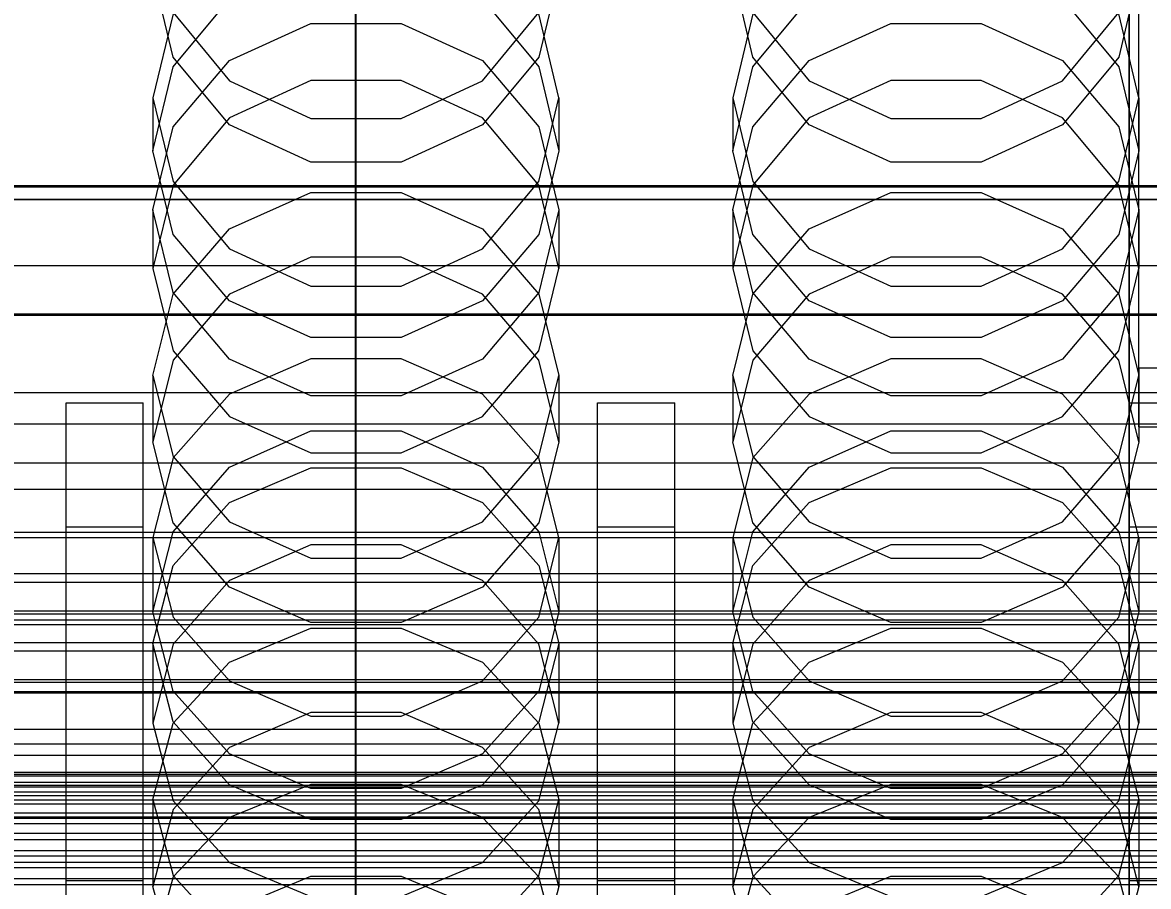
# Model space of a CAD drawing. Header units: millimetres. Extents: x -1970 to 34302, y -80068 to 6837.
# Drawn here: x 15.5 to 132, y -34471.1 to -34381.7 of the extents above; entities that cross this region are included whole.
import ezdxf

# ---------------------------------------------------------------- set-up
doc = ezdxf.new("R2010")
doc.units = ezdxf.units.MM
for name, color, linetype, lineweight in [('COTAS_O', 1, 'Continuous', 0), ('frontal_briquetadora', 7, 'Continuous', 0), ('frontal_C01', 7, 'Continuous', 0), ('frontal_C02', 7, 'Continuous', 0), ('frontal_mezcladora', 7, 'Continuous', 0), ('frontal_tolva', 7, 'Continuous', 0), ('frontal_tolva-C01', 7, 'Continuous', 0)]:
    doc.layers.add(name, color=color, linetype=linetype, lineweight=lineweight)
doc.dimstyles.new('R19_100', dxfattribs={"dimtxt": 250, "dimasz": 150, "dimexe": 150, "dimexo": 80, "dimgap": 100, "dimtad": 1, "dimtih": 1, "dimtoh": 1, "dimdsep": 46, "dimcen": 0.09, "dimadec": 0, "dimazin": 0, "dimtfac": 1, "dimtdec": 4, "dimtofl": 0, "dimtmove": 0, "dimatfit": 3, "dimfxl": 1, "dimtolj": 1, "dimtzin": 0, "dimarcsym": 0})

# ---------------------------------------------------------------- blocks, each defined once
blk = doc.blocks.new('*D35')
at = {"layer": 'COTAS_O', "color": 0, "lineweight": -2, "transparency": 16777216}
for p, q in [((-1725, -34320), (-1725, -33550)), ((1725, -34320), (1725, -33550)), ((-1575, -33700), (1575, -33700))]:
    blk.add_line(p, q, dxfattribs=at)
at = {"layer": 'COTAS_O', "color": 0, "transparency": 16777216}
for points in [[(-1575, -33675), (-1575, -33725), (-1725, -33700)], [(1575, -33675), (1575, -33725), (1725, -33700)]]:
    blk.add_solid(points, dxfattribs=at)
at = {"layer": 'Defpoints', "color": 0, "transparency": 16777216}
for p in [(1725, -33700), (-1725, -34400), (1725, -34400)]:
    blk.add_point(p, dxfattribs=at)
blk = doc.blocks.new('*D38')
at = {"layer": 'COTAS_O', "color": 0, "lineweight": -2, "transparency": 16777216}
for p, q in [((-570, -33700), (200, -33700)), ((50, -34750), (50, -33850)), ((-570, -34900), (200, -34900))]:
    blk.add_line(p, q, dxfattribs=at)
at = {"layer": 'COTAS_O', "color": 0, "transparency": 16777216}
for points in [[(25, -33850), (75, -33850), (50, -33700)], [(25, -34750), (75, -34750), (50, -34900)]]:
    blk.add_solid(points, dxfattribs=at)
at = {"layer": 'Defpoints', "color": 0, "transparency": 16777216}
for p in [(-650, -33700), (50, -33700), (-650, -34900)]:
    blk.add_point(p, dxfattribs=at)
blk = doc.blocks.new('*D39')
at = {"layer": 'COTAS_O', "color": 0, "lineweight": -2, "transparency": 16777216}
for p, q in [((-650, -34820), (-650, -34050)), ((650, -34820), (650, -34050)), ((-500, -34200), (500, -34200))]:
    blk.add_line(p, q, dxfattribs=at)
at = {"layer": 'COTAS_O', "color": 0, "transparency": 16777216}
for points in [[(-500, -34175), (-500, -34225), (-650, -34200)], [(500, -34175), (500, -34225), (650, -34200)]]:
    blk.add_solid(points, dxfattribs=at)
at = {"layer": 'Defpoints', "color": 0, "transparency": 16777216}
for p in [(650, -34200), (-650, -34900), (650, -34900)]:
    blk.add_point(p, dxfattribs=at)

msp = doc.modelspace()

# ---------------------------------------------------------------- linework, layer by layer
at = {"layer": 'frontal_briquetadora'}
for p, q in [((31.08, -34385.296), (29, -34376.522)), ((71, -34376.522), (68.92, -34385.296)), ((91.08, -34385.296), (89, -34376.522)), ((131, -34376.522), (128.92, -34385.296)), ((31.08, -34386.283), (36.906, -34379.254)), ((63.094, -34379.254), (68.92, -34386.283)), ((91.08, -34386.283), (96.906, -34379.254)), ((123.094, -34379.254), (128.92, -34386.283)), ((31.08, -34380.809), (29, -34389.484)), ((31.08, -34380.664), (36.907, -34387.722)), ((63.093, -34387.722), (68.92, -34380.664)), ((71, -34389.484), (68.92, -34380.809)), ((91.08, -34380.809), (89, -34389.484)), ((91.08, -34380.664), (96.907, -34387.722)), ((123.093, -34387.722), (128.92, -34380.664)), ((131, -34389.484), (128.92, -34380.809)), ((36.907, -34385.622), (45.327, -34381.804)), ((45.327, -34381.804), (54.673, -34381.804)), ((54.673, -34381.804), (63.093, -34385.622)), ((96.907, -34385.622), (105.327, -34381.804)), ((105.327, -34381.804), (114.673, -34381.804)), ((114.673, -34381.804), (123.093, -34385.622)), ((36.906, -34392.292), (31.08, -34385.296)), ((31.08, -34392.502), (36.907, -34385.622)), ((63.093, -34385.622), (68.92, -34392.502)), ((68.92, -34385.296), (63.094, -34392.292)), ((96.906, -34392.292), (91.08, -34385.296)), ((91.08, -34392.502), (96.907, -34385.622)), ((123.093, -34385.622), (128.92, -34392.502)), ((128.92, -34385.296), (123.094, -34392.292)), ((29, -34394.99), (31.08, -34386.283)), ((68.92, -34386.283), (71, -34394.99)), ((89, -34394.99), (91.08, -34386.283)), ((128.92, -34386.283), (131, -34394.99)), ((45.326, -34387.688), (36.906, -34391.571)), ((36.907, -34387.722), (45.327, -34391.639)), ((54.674, -34387.688), (45.326, -34387.688)), ((54.673, -34391.639), (63.093, -34387.722)), ((63.094, -34391.571), (54.674, -34387.688)), ((105.326, -34387.688), (96.906, -34391.571)), ((96.907, -34387.722), (105.327, -34391.639)), ((114.674, -34387.688), (105.326, -34387.688)), ((114.673, -34391.639), (123.093, -34387.722)), ((123.094, -34391.571), (114.674, -34387.688)), ((29, -34389.484), (29, -34394.99)), ((29, -34389.484), (31.08, -34398.159)), ((68.92, -34398.159), (71, -34389.484)), ((71, -34389.484), (71, -34394.99)), ((89, -34389.484), (89, -34394.99)), ((89, -34389.484), (91.08, -34398.159)), ((128.92, -34398.159), (131, -34389.484)), ((131, -34389.484), (131, -34394.99)), ((36.906, -34391.571), (31.08, -34398.53)), ((45.327, -34391.639), (54.673, -34391.639)), ((68.92, -34398.53), (63.094, -34391.571)), ((96.906, -34391.571), (91.08, -34398.53)), ((105.327, -34391.639), (114.673, -34391.639)), ((128.92, -34398.53), (123.094, -34391.571)), ((29, -34401.081), (31.08, -34392.502)), ((45.326, -34396.159), (36.906, -34392.292)), ((63.094, -34392.292), (54.674, -34396.159)), ((68.92, -34392.502), (71, -34401.081)), ((89, -34401.081), (91.08, -34392.502)), ((105.326, -34396.159), (96.906, -34392.292)), ((123.094, -34392.292), (114.674, -34396.159)), ((128.92, -34392.502), (131, -34401.081)), ((31.08, -34403.634), (29, -34394.99)), ((71, -34394.99), (68.92, -34403.634)), ((91.08, -34403.634), (89, -34394.99)), ((131, -34394.99), (128.92, -34403.634)), ((54.674, -34396.159), (45.326, -34396.159)), ((114.674, -34396.159), (105.326, -34396.159)), ((31.08, -34398.53), (29, -34407.145)), ((31.08, -34398.159), (36.907, -34405.116)), ((63.093, -34405.116), (68.92, -34398.159)), ((71, -34407.145), (68.92, -34398.53)), ((91.08, -34398.53), (89, -34407.145)), ((91.08, -34398.159), (96.907, -34405.116)), ((123.093, -34405.116), (128.92, -34398.159)), ((131, -34407.145), (128.92, -34398.53)), ((36.907, -34403.051), (45.327, -34399.304)), ((45.327, -34399.304), (54.673, -34399.304)), ((54.673, -34399.304), (63.093, -34403.051)), ((96.907, -34403.051), (105.327, -34399.304)), ((105.327, -34399.304), (114.673, -34399.304)), ((114.673, -34399.304), (123.093, -34403.051)), ((29, -34401.081), (29, -34407.145)), ((31.08, -34409.66), (29, -34401.081)), ((71, -34401.081), (68.92, -34409.66)), ((71, -34401.081), (71, -34407.145)), ((89, -34401.081), (89, -34407.145)), ((91.08, -34409.66), (89, -34401.081)), ((131, -34401.081), (128.92, -34409.66)), ((131, -34401.081), (131, -34407.145)), ((31.08, -34409.801), (36.907, -34403.051)), ((63.093, -34403.051), (68.92, -34409.801)), ((91.08, -34409.801), (96.907, -34403.051)), ((123.093, -34403.051), (128.92, -34409.801)), ((36.906, -34410.517), (31.08, -34403.634)), ((68.92, -34403.634), (63.094, -34410.517)), ((96.906, -34410.517), (91.08, -34403.634)), ((128.92, -34403.634), (123.094, -34410.517)), ((36.907, -34405.116), (45.327, -34408.976)), ((54.673, -34408.976), (63.093, -34405.116)), ((96.907, -34405.116), (105.327, -34408.976)), ((114.673, -34408.976), (123.093, -34405.116)), ((45.326, -34405.988), (36.906, -34409.807)), ((54.674, -34405.988), (45.326, -34405.988)), ((63.094, -34409.807), (54.674, -34405.988)), ((105.326, -34405.988), (96.906, -34409.807)), ((114.674, -34405.988), (105.326, -34405.988)), ((123.094, -34409.807), (114.674, -34405.988)), ((29, -34407.145), (31.08, -34415.689)), ((68.92, -34415.689), (71, -34407.145)), ((89, -34407.145), (91.08, -34415.689)), ((128.92, -34415.689), (131, -34407.145)), ((45.327, -34408.976), (54.673, -34408.976)), ((105.327, -34408.976), (114.673, -34408.976)), ((29, -34418.219), (31.08, -34409.801)), ((36.907, -34416.54), (31.08, -34409.66)), ((36.906, -34409.807), (31.08, -34416.648)), ((45.326, -34414.319), (36.906, -34410.517)), ((63.094, -34410.517), (54.674, -34414.319)), ((68.92, -34409.66), (63.093, -34416.54)), ((68.92, -34416.648), (63.094, -34409.807)), ((68.92, -34409.801), (71, -34418.219)), ((89, -34418.219), (91.08, -34409.801)), ((96.907, -34416.54), (91.08, -34409.66)), ((96.906, -34409.807), (91.08, -34416.648)), ((105.326, -34414.319), (96.906, -34410.517)), ((123.094, -34410.517), (114.674, -34414.319)), ((128.92, -34409.66), (123.093, -34416.54)), ((128.92, -34416.648), (123.094, -34409.807)), ((128.92, -34409.801), (131, -34418.219)), ((54.674, -34414.319), (45.326, -34414.319)), ((114.674, -34414.319), (105.326, -34414.319)), ((31.08, -34415.689), (36.906, -34422.488)), ((63.094, -34422.488), (68.92, -34415.689)), ((91.08, -34415.689), (96.906, -34422.488)), ((123.094, -34422.488), (128.92, -34415.689)), ((31.08, -34416.648), (29, -34425.108)), ((45.327, -34416.505), (36.907, -34420.17)), ((45.327, -34420.358), (36.907, -34416.54)), ((54.673, -34416.505), (45.327, -34416.505)), ((63.093, -34420.17), (54.673, -34416.505)), ((63.093, -34416.54), (54.673, -34420.358)), ((71, -34425.108), (68.92, -34416.648)), ((91.08, -34416.648), (89, -34425.108)), ((105.327, -34416.505), (96.907, -34420.17)), ((105.327, -34420.358), (96.907, -34416.54)), ((114.673, -34416.505), (105.327, -34416.505)), ((123.093, -34420.17), (114.673, -34416.505)), ((123.093, -34416.54), (114.673, -34420.358)), ((131, -34425.108), (128.92, -34416.648)), ((29, -34418.219), (29, -34425.108)), ((29, -34418.219), (31.08, -34426.637)), ((68.92, -34426.637), (71, -34418.219)), ((71, -34418.219), (71, -34425.108)), ((89, -34418.219), (89, -34425.108)), ((89, -34418.219), (91.08, -34426.637)), ((128.92, -34426.637), (131, -34418.219)), ((131, -34418.219), (131, -34425.108)), ((36.907, -34420.17), (31.08, -34426.776)), ((54.673, -34420.358), (45.327, -34420.358)), ((68.92, -34426.776), (63.093, -34420.17)), ((96.907, -34420.17), (91.08, -34426.776)), ((114.673, -34420.358), (105.327, -34420.358)), ((128.92, -34426.776), (123.093, -34420.17)), ((36.906, -34422.488), (45.326, -34426.241)), ((54.674, -34426.241), (63.094, -34422.488)), ((96.906, -34422.488), (105.326, -34426.241)), ((114.674, -34426.241), (123.094, -34422.488)), ((36.906, -34427.72), (45.326, -34423.972)), ((45.326, -34423.972), (54.674, -34423.972)), ((54.674, -34423.972), (63.094, -34427.72)), ((96.906, -34427.72), (105.326, -34423.972)), ((105.326, -34423.972), (114.674, -34423.972)), ((114.674, -34423.972), (123.094, -34427.72)), ((31.08, -34433.486), (29, -34425.108)), ((71, -34425.108), (68.92, -34433.486)), ((91.08, -34433.486), (89, -34425.108)), ((131, -34425.108), (128.92, -34433.486)), ((31.08, -34426.776), (29, -34435.012)), ((31.08, -34426.637), (36.907, -34433.388)), ((45.326, -34426.241), (54.674, -34426.241)), ((63.093, -34433.388), (68.92, -34426.637)), ((71, -34435.012), (68.92, -34426.776)), ((91.08, -34426.776), (89, -34435.012)), ((91.08, -34426.637), (96.907, -34433.388)), ((105.326, -34426.241), (114.674, -34426.241)), ((123.093, -34433.388), (128.92, -34426.637)), ((131, -34435.012), (128.92, -34426.776)), ((31.08, -34434.426), (36.906, -34427.72)), ((36.907, -34431.392), (45.327, -34427.785)), ((45.327, -34427.785), (54.673, -34427.785)), ((54.673, -34427.785), (63.093, -34431.392)), ((63.094, -34427.72), (68.92, -34434.426)), ((91.08, -34434.426), (96.906, -34427.72)), ((96.907, -34431.392), (105.327, -34427.785)), ((105.327, -34427.785), (114.673, -34427.785)), ((114.673, -34427.785), (123.093, -34431.392)), ((123.094, -34427.72), (128.92, -34434.426)), ((31.08, -34437.891), (36.907, -34431.392)), ((63.093, -34431.392), (68.92, -34437.891)), ((91.08, -34437.891), (96.907, -34431.392)), ((123.093, -34431.392), (128.92, -34437.891)), ((36.906, -34440.145), (31.08, -34433.486)), ((36.907, -34433.388), (45.327, -34437.134)), ((54.673, -34437.134), (63.093, -34433.388)), ((68.92, -34433.486), (63.094, -34440.145)), ((96.906, -34440.145), (91.08, -34433.486)), ((96.907, -34433.388), (105.327, -34437.134)), ((114.673, -34437.134), (123.093, -34433.388)), ((128.92, -34433.486), (123.094, -34440.145)), ((200, -34434.477), (-160, -34434.477)), ((29, -34442.708), (31.08, -34434.426)), ((29, -34435.012), (29, -34442.708)), ((29, -34435.012), (31.08, -34443.249)), ((68.92, -34434.426), (71, -34442.708)), ((68.92, -34443.249), (71, -34435.012)), ((71, -34435.012), (71, -34442.708)), ((89, -34442.708), (91.08, -34434.426)), ((89, -34435.012), (89, -34442.708)), ((89, -34435.012), (91.08, -34443.249)), ((128.92, -34434.426), (131, -34442.708)), ((128.92, -34443.249), (131, -34435.012)), ((131, -34435.012), (131, -34442.708)), ((45.326, -34435.765), (36.906, -34439.459)), ((54.674, -34435.765), (45.326, -34435.765)), ((63.094, -34439.459), (54.674, -34435.765)), ((105.326, -34435.765), (96.906, -34439.459)), ((114.674, -34435.765), (105.326, -34435.765)), ((123.094, -34439.459), (114.674, -34435.765)), ((45.327, -34437.134), (54.673, -34437.134)), ((105.327, -34437.134), (114.673, -34437.134)), ((29, -34445.996), (31.08, -34437.891)), ((68.92, -34437.891), (71, -34445.996)), ((89, -34445.996), (91.08, -34437.891)), ((128.92, -34437.891), (131, -34445.996)), ((-160, -34439.62), (200, -34439.62)), ((36.906, -34439.459), (31.08, -34446.067)), ((68.92, -34446.067), (63.094, -34439.459)), ((96.906, -34439.459), (91.08, -34446.067)), ((128.92, -34446.067), (123.094, -34439.459)), ((45.326, -34443.818), (36.906, -34440.145)), ((63.094, -34440.145), (54.674, -34443.818)), ((105.326, -34443.818), (96.906, -34440.145)), ((123.094, -34440.145), (114.674, -34443.818)), ((31.08, -34450.901), (29, -34442.708)), ((71, -34442.708), (68.92, -34450.901)), ((91.08, -34450.901), (89, -34442.708)), ((131, -34442.708), (128.92, -34450.901)), ((31.08, -34443.249), (36.907, -34449.855)), ((54.674, -34443.818), (45.326, -34443.818)), ((63.093, -34449.855), (68.92, -34443.249)), ((91.08, -34443.249), (96.907, -34449.855)), ((114.674, -34443.818), (105.326, -34443.818)), ((123.093, -34449.855), (128.92, -34443.249)), ((36.907, -34447.906), (45.327, -34444.394)), ((45.327, -34444.394), (54.673, -34444.394)), ((54.673, -34444.394), (63.093, -34447.906)), ((96.907, -34447.906), (105.327, -34444.394)), ((105.327, -34444.394), (114.673, -34444.394)), ((114.673, -34444.394), (123.093, -34447.906)), ((29, -34445.996), (29, -34454.221)), ((31.08, -34454.101), (29, -34445.996)), ((31.08, -34446.067), (29, -34454.221)), ((71, -34445.996), (68.92, -34454.101)), ((71, -34454.221), (68.92, -34446.067)), ((71, -34445.996), (71, -34454.221)), ((89, -34445.996), (89, -34454.221)), ((91.08, -34454.101), (89, -34445.996)), ((91.08, -34446.067), (89, -34454.221)), ((131, -34445.996), (128.92, -34454.101)), ((131, -34454.221), (128.92, -34446.067)), ((131, -34445.996), (131, -34454.221)), ((31.08, -34454.234), (36.907, -34447.906)), ((63.093, -34447.906), (68.92, -34454.234)), ((91.08, -34454.234), (96.907, -34447.906)), ((123.093, -34447.906), (128.92, -34454.234)), ((36.907, -34449.855), (45.327, -34453.52)), ((54.673, -34453.52), (63.093, -34449.855)), ((96.907, -34449.855), (105.327, -34453.52)), ((114.673, -34453.52), (123.093, -34449.855)), ((200, -34451.11), (-160, -34451.11)), ((36.906, -34457.404), (31.08, -34450.901)), ((68.92, -34450.901), (63.094, -34457.404)), ((96.906, -34457.404), (91.08, -34450.901)), ((128.92, -34450.901), (123.094, -34457.404)), ((45.326, -34453.127), (36.906, -34456.734)), ((54.674, -34453.127), (45.326, -34453.127)), ((45.327, -34453.52), (54.673, -34453.52)), ((63.094, -34456.734), (54.674, -34453.127)), ((105.326, -34453.127), (96.906, -34456.734)), ((114.674, -34453.127), (105.326, -34453.127)), ((105.327, -34453.52), (114.673, -34453.52)), ((123.094, -34456.734), (114.674, -34453.127)), ((29, -34454.221), (31.08, -34462.278)), ((29, -34462.125), (31.08, -34454.234)), ((36.907, -34460.601), (31.08, -34454.101)), ((68.92, -34454.101), (63.093, -34460.601)), ((68.92, -34462.278), (71, -34454.221)), ((68.92, -34454.234), (71, -34462.125)), ((89, -34454.221), (91.08, -34462.278)), ((89, -34462.125), (91.08, -34454.234)), ((96.907, -34460.601), (91.08, -34454.101)), ((128.92, -34454.101), (123.093, -34460.601)), ((128.92, -34462.278), (131, -34454.221)), ((128.92, -34454.234), (131, -34462.125)), ((36.906, -34456.734), (31.08, -34463.181)), ((68.92, -34463.18), (63.094, -34456.734)), ((96.906, -34456.734), (91.08, -34463.181)), ((128.92, -34463.18), (123.094, -34456.734)), ((-160, -34457.538), (200, -34457.538)), ((45.326, -34460.988), (36.906, -34457.404)), ((63.094, -34457.404), (54.674, -34460.988)), ((105.326, -34460.988), (96.906, -34457.404)), ((123.094, -34457.404), (114.674, -34460.988)), ((45.327, -34460.596), (36.907, -34464.004)), ((45.327, -34464.208), (36.907, -34460.601)), ((54.673, -34460.596), (45.327, -34460.596)), ((63.093, -34464.004), (54.673, -34460.596)), ((63.093, -34460.601), (54.673, -34464.208)), ((105.327, -34460.596), (96.907, -34464.004)), ((105.327, -34464.208), (96.907, -34460.601)), ((114.673, -34460.596), (105.327, -34460.596)), ((123.093, -34464.004), (114.673, -34460.596)), ((123.093, -34460.601), (114.673, -34464.208)), ((200, -34461.368), (-160, -34461.368)), ((54.674, -34460.988), (45.326, -34460.988)), ((114.674, -34460.988), (105.326, -34460.988)), ((29, -34462.125), (29, -34471.125)), ((29, -34462.125), (31.08, -34470.016)), ((31.08, -34462.278), (36.906, -34468.668)), ((63.094, -34468.668), (68.92, -34462.278)), ((68.92, -34470.016), (71, -34462.125)), ((71, -34462.125), (71, -34471.125)), ((89, -34462.125), (89, -34471.125)), ((89, -34462.125), (91.08, -34470.016)), ((91.08, -34462.278), (96.906, -34468.668)), ((123.094, -34468.668), (128.92, -34462.278)), ((128.92, -34470.016), (131, -34462.125)), ((131, -34462.125), (131, -34471.125)), ((-160, -34463.94), (200, -34463.94)), ((31.08, -34463.181), (29, -34471.125)), ((36.907, -34464.004), (31.08, -34470.145)), ((68.92, -34470.145), (63.093, -34464.004)), ((71, -34471.125), (68.92, -34463.18)), ((91.08, -34463.181), (89, -34471.125)), ((96.907, -34464.004), (91.08, -34470.145)), ((128.92, -34470.145), (123.093, -34464.004)), ((131, -34471.125), (128.92, -34463.18)), ((54.673, -34464.208), (45.327, -34464.208)), ((114.673, -34464.208), (105.327, -34464.208)), ((36.906, -34468.668), (45.326, -34472.188)), ((54.674, -34472.188), (63.094, -34468.668)), ((96.906, -34468.668), (105.326, -34472.188)), ((114.674, -34472.188), (123.094, -34468.668)), ((31.08, -34470.016), (36.907, -34476.344)), ((63.093, -34476.344), (68.92, -34470.016)), ((91.08, -34470.016), (96.907, -34476.344)), ((123.093, -34476.344), (128.92, -34470.016)), ((31.08, -34470.145), (29, -34477.803)), ((31.08, -34478.964), (29, -34471.125)), ((36.906, -34473.572), (45.326, -34470.06)), ((45.326, -34470.06), (54.674, -34470.06)), ((54.674, -34470.06), (63.094, -34473.572)), ((71, -34477.803), (68.92, -34470.145)), ((71, -34471.125), (68.92, -34478.964)), ((91.08, -34470.145), (89, -34477.803)), ((91.08, -34478.964), (89, -34471.125)), ((96.906, -34473.572), (105.326, -34470.06)), ((105.326, -34470.06), (114.674, -34470.06)), ((114.674, -34470.06), (123.094, -34473.572)), ((131, -34477.803), (128.92, -34470.145)), ((131, -34471.125), (128.92, -34478.964))]:
    msp.add_line(p, q, dxfattribs=at)
at = {"layer": 'frontal_C01'}
for p, q in [((130, -34620.053), (130, -34323.357)), ((130, -34329.075), (130, -34625.771)), ((131, -34417.476), (131, -34372.135)), ((131, -34423.564), (131, -34378.222)), ((-425, -34411.836), (425, -34411.836)), ((149, -34417.476), (131, -34417.476)), ((131, -34417.476), (131, -34423.564)), ((425, -34423.267), (-425, -34423.267)), ((131, -34423.564), (149, -34423.564)), ((425, -34427.299), (-425, -34427.299)), ((-425, -34438.729), (425, -34438.729))]:
    msp.add_line(p, q, dxfattribs=at)
at = {"layer": 'frontal_C02'}
for p, q in [((130, -34537.975), (130, -34253.153)), ((130, -34258.894), (130, -34543.716)), ((-311.15, -34442.907), (311.15, -34442.907)), ((-311.15, -34443.543), (311.15, -34443.543)), ((-311.15, -34444), (311.15, -34444)), ((-311.15, -34445.866), (311.15, -34445.866)), ((-311.15, -34446.749), (311.15, -34446.749)), ((-311.15, -34449.717), (311.15, -34449.717)), ((-311.15, -34450.966), (311.15, -34450.966)), ((-311.15, -34454.834), (311.15, -34454.834)), ((-311.15, -34456.364), (311.15, -34456.364)), ((-440, -34459.297), (440, -34459.297)), ((-440, -34459.522), (440, -34459.522)), ((-440, -34459.684), (440, -34459.684)), ((-440, -34460.345), (440, -34460.345)), ((-440, -34460.658), (440, -34460.658)), ((-440, -34461.71), (440, -34461.71)), ((311.15, -34460.868), (-311.15, -34460.868)), ((-440, -34462.153), (440, -34462.153)), ((-311.15, -34462.575), (311.15, -34462.575)), ((-440, -34463.523), (440, -34463.523)), ((-440, -34464.065), (440, -34464.065)), ((440, -34465.661), (-440, -34465.661)), ((-440, -34466.266), (440, -34466.266)), ((-311.15, -34467.408), (311.15, -34467.408)), ((-440, -34467.978), (440, -34467.978)), ((-440, -34468.604), (440, -34468.604)), ((-311.15, -34469.175), (311.15, -34469.175)), ((-440, -34470.317), (440, -34470.317)), ((-440, -34470.922), (440, -34470.922))]:
    msp.add_line(p, q, dxfattribs=at)
at = {"layer": 'frontal_mezcladora'}
for p, q in [((20, -34433.911), (20, -34421.05)), ((20, -34421.05), (28, -34421.05)), ((28, -34433.911), (28, -34421.05)), ((75, -34433.911), (75, -34421.05)), ((75, -34421.05), (83, -34421.05)), ((83, -34433.911), (83, -34421.05)), ((130, -34433.911), (130, -34421.05)), ((130, -34421.05), (138, -34421.05)), ((-420, -34435), (240, -34435)), ((20, -34470.534), (20, -34433.911)), ((20, -34433.911), (28, -34433.911)), ((28, -34470.534), (28, -34433.911)), ((75, -34470.534), (75, -34433.911)), ((75, -34433.911), (83, -34433.911)), ((83, -34470.534), (83, -34433.911)), ((130, -34470.534), (130, -34433.911)), ((130, -34433.911), (138, -34433.911)), ((-420, -34442.586), (240, -34442.586)), ((-280, -34450), (280, -34450)), ((-420, -34464.602), (240, -34464.602)), ((20, -34525.346), (20, -34470.534)), ((20, -34470.534), (28, -34470.534)), ((28, -34525.346), (28, -34470.534)), ((75, -34525.346), (75, -34470.534)), ((75, -34470.534), (83, -34470.534)), ((83, -34525.346), (83, -34470.534)), ((130, -34525.346), (130, -34470.534)), ((130, -34470.534), (138, -34470.534))]:
    msp.add_line(p, q, dxfattribs=at)
at = {"layer": 'frontal_tolva'}
for p, q in [((-670, -34400), (670, -34400)), ((600, -34400), (-600, -34400)), ((-600, -34406.849), (600, -34406.849)), ((-670, -34412), (670, -34412)), ((-660, -34420), (660, -34420)), ((-660, -34430), (660, -34430))]:
    msp.add_line(p, q, dxfattribs=at)
at = {"layer": 'frontal_tolva-C01'}
for p, q in [((-600, -34398.55), (600, -34398.55)), ((600, -34398.74), (-600, -34398.74)), ((600, -34400), (-600, -34400))]:
    msp.add_line(p, q, dxfattribs=at)

# ---------------------------------------------------------------- dimensions: what is measured, and where the dimension line sits
at = {"layer": 'COTAS_O'}
for p1, p2, distance, picture, middle in [((-1725, -34400), (1725, -34400), 700, '*D35', (0, -33700)), ((-650, -34900), (-650, -33700), -700, '*D38', (50, -34300)), ((-650, -34900), (650, -34900), 700, '*D39', (0, -34200))]:
    dim = msp.add_aligned_dim(p1=p1, p2=p2, distance=distance, text='<> O', dimstyle='R19_100', dxfattribs=at)
    dim.commit()
    dim.dimension.update_dxf_attribs({"geometry": picture, "text_midpoint": middle})

doc.saveas('drawing.dxf')
